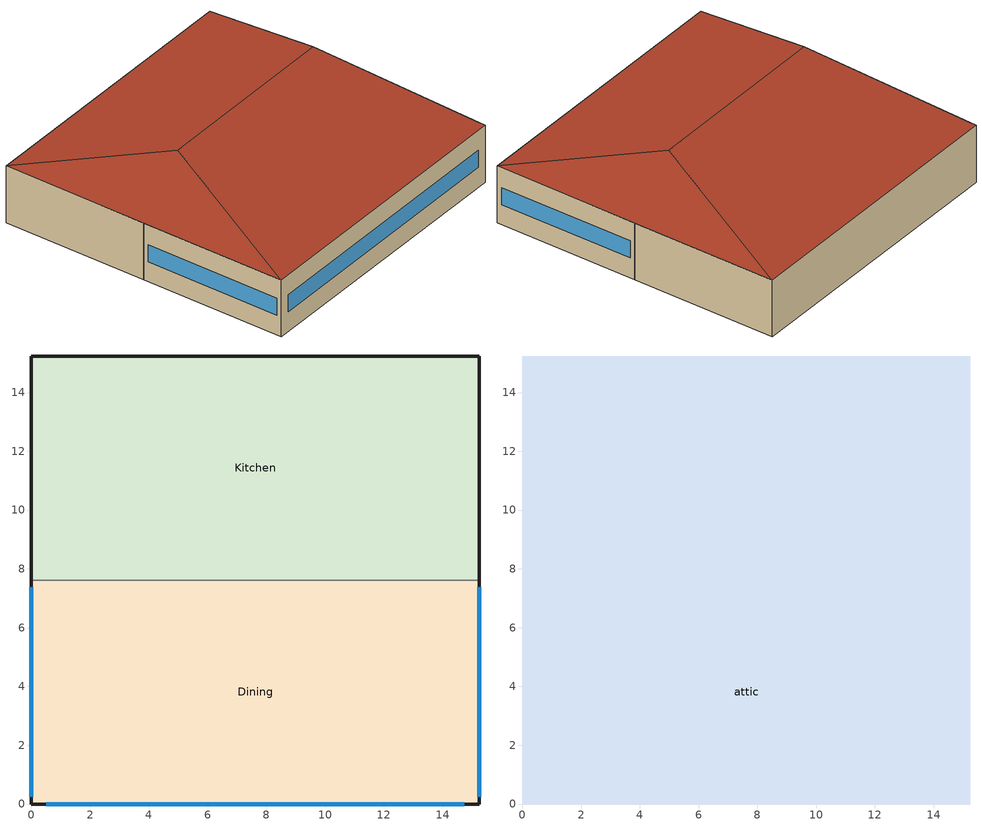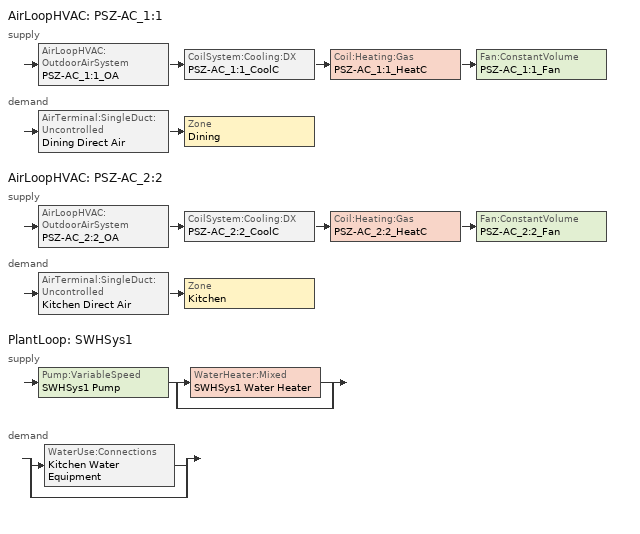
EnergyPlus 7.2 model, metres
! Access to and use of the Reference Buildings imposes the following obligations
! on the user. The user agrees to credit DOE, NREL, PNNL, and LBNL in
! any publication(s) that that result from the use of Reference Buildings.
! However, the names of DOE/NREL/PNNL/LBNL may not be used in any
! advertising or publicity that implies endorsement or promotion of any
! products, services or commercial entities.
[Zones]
Dining
 floor ground (ext-slab): 15.24,7.62 15.24,0 0,0 0,7.62 z0
 wall outside (Wood Frame Non-res Ext Wall): 0,7.62 0,0 15.24,0 15.24,7.62 z0:3.05
 wall to Kitchen (int-walls): 15.24,7.62 0,7.62 z0:3.05
 window (Window Non-res Fixed): 15.24,0.25 15.24,7.37 / 0.51,0 14.73,0 / 0,7.37 0,0.25 z1.07:1.98
Kitchen
 floor ground (ext-slab): 15.24,15.24 15.24,7.62 0,7.62 0,15.24 z0
 wall outside (Wood Frame Non-res Ext Wall): 15.24,7.62 15.24,15.24 0,15.24 0,7.62 z0:3.05
attic
 floor to Dining (Attic Non-res Floor): 0,0 0,7.62 15.24,7.62 15.24,0 z3.05
 floor to Kitchen (Attic Non-res Floor): 15.24,15.24 15.24,7.62 0,7.62 0,15.24 z3.05
 roof outside (Attic Non-res Roof): 15.24,0,3.05 15.24,15.24,3.05 12.7,7.62,5.59; 15.24,15.24,3.05 0,15.24,3.05 2.54,7.62,5.59 12.7,7.62,5.59; 0,0,3.05 15.24,0,3.05 12.7,7.62,5.59 2.54,7.62,5.59; 0,15.24,3.05 0,0,3.05 2.54,7.62,5.59
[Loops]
AirLoopHVAC 'PSZ-AC_1:1'
 supply: AirLoopHVAC:OutdoorAirSystem 'PSZ-AC_1:1_OA' > CoilSystem:Cooling:DX 'PSZ-AC_1:1_CoolC' > Coil:Heating:Gas 'PSZ-AC_1:1_HeatC' > Fan:ConstantVolume 'PSZ-AC_1:1_Fan'
 demand: AirTerminal:SingleDuct:Uncontrolled 'Dining Direct Air' > Zone 'Dining'
AirLoopHVAC 'PSZ-AC_2:2'
 supply: AirLoopHVAC:OutdoorAirSystem 'PSZ-AC_2:2_OA' > CoilSystem:Cooling:DX 'PSZ-AC_2:2_CoolC' > Coil:Heating:Gas 'PSZ-AC_2:2_HeatC' > Fan:ConstantVolume 'PSZ-AC_2:2_Fan'
 demand: AirTerminal:SingleDuct:Uncontrolled 'Kitchen Direct Air' > Zone 'Kitchen'
PlantLoop 'SWHSys1'
 supply: Pump:VariableSpeed 'SWHSys1 Pump' > split
  | WaterHeater:Mixed 'SWHSys1 Water Heater'
  | bypass
 demand: split
  | WaterUse:Connections 'Kitchen Water Equipment'
  | bypass
[Building]
Ref Bldg Quick Service Restaurant Post1980_v1.3_5.0: North Axis {deg}=0; Terrain=City; Loads Convergence Tolerance Value=0.04; Temperature Convergence Tolerance Value {deltaC}=0.2; Solar Distribution=FullInteriorAndExterior; Maximum Number of Warmup Days=25; Minimum Number of Warmup Days=6
[Site:Location]
USA NV-LAS VEGAS: Latitude {deg}=36.07; Longitude {deg}=-115.17; Time Zone {hr}=-8; Elevation {m}=664
[SizingPeriod:DesignDay] Day of Month=21; Humidity Condition Type=Wetbulb; Barometric Pressure {Pa}=93598; Rain Indicator=No; Snow Indicator=No; Daylight Saving Time Indicator=No; Solar Model Indicator=ASHRAEClearSky
Name | Month | Day Type | Maximum Dry-Bulb Temperature {C} | Daily Dry-Bulb Temperature Range {deltaC} | Wetbulb or DewPoint at Maximum Dry-Bulb {C} | Wind Speed {m/s} | Wind Direction {deg} | Sky Clearness
LAS_VEGAS Ann Htg 99.6% Condns DB | 1 | WinterDesignDay | -1.7 | 0 | -1.7 | 3.1 | 240 | 0
LAS_VEGAS Ann Clg .4% Condns WB=>MDB | 7 | SummerDesignDay | 34.7 | 13.6 | 21.9 | 5.3 | 230 | 1
[Site:WaterMainsTemperature]
Calculation Method=CORRELATION; Annual Average Outdoor Air Temperature {C}=19.48; Maximum Difference In Monthly Average Outdoor Air Temperatures {deltaC}=25.6
[Site:GroundTemperature:BuildingSurface]
18.89, 18.889, 18.895, 20.344, 20.899, 20.929, 20.753, 20.826, 21.013, 20.868, 19.246, 18.923
[Construction]
Wood Frame Non-res Ext Wall: Wood Siding, Wood Frame NonRes Wall Insulation, 1/2IN Gypsum
Attic Non-res Floor: 1/2IN Gypsum, AtticFloor NonRes Insulation, 1/2IN Gypsum
Attic Non-res Roof: Roof Membrane, Metal Decking
ext-slab: HW CONCRETE
int-walls: 1/2IN Gypsum, 1/2IN Gypsum
Window Non-res Fixed: NonRes Fixed Assembly Window
InteriorFurnishings: Std Wood 6inch
[Material] Thermal Absorptance=0.9
Name | Roughness | Thickness {m} | Conductivity {W/m-K} | Density {kg/m3} | Specific Heat {J/kg-K} | Solar Absorptance | Visible Absorptance
Wood Frame NonRes Wall Insulation | MediumRough | 0.038257 | 0.049 | 265 | 836.8 | 0.7 | 0.7
AtticFloor NonRes Insulation | MediumRough | 0.1601 | 0.049 | 265 | 836.8 | 0.7 | 0.7
Std Wood 6inch | MediumSmooth | 0.15 | 0.12 | 540 | 1210 | 0.7 | 0.7
Wood Siding | MediumSmooth | 0.01 | 0.11 | 544.62 | 1210 | 0.78 | 0.78
1/2IN Gypsum | Smooth | 0.0127 | 0.16 | 784.9 | 830 | 0.92 | 0.92
HW CONCRETE | Rough | 0.1016 | 1.311 | 2240 | 836.8 | 0.7 | 0.7
Roof Membrane | VeryRough | 0.0095 | 0.16 | 1121.29 | 1460 | 0.7 | 0.7
Metal Decking | MediumSmooth | 0.0015 | 45.006 | 7680 | 418.4 | 0.7 | 0.3
[WindowMaterial:SimpleGlazingSystem]
NonRes Fixed Assembly Window: U-Factor {W/m2-K}=6.92716; Solar Heat Gain Coefficient=0.25
[Zone] Type=1; Multiplier=1; Floor Area {m2}=autocalculate
Name | Part of Total Floor Area
Dining; Kitchen | Yes
attic | No
[People] Number of People Schedule=BLDG_OCC_SCH; Fraction Radiant=0.3; Sensible Heat Fraction=AUTOCALCULATE; Activity Level Schedule=ACTIVITY_SCH; Enable ASHRAE 55 Comfort Warnings=No; Mean Radiant Temperature Calculation Type=ZoneAveraged; Work Efficiency Schedule=WORK_EFF_SCH; Clothing Insulation Schedule=CLOTHING_SCH; Air Velocity Schedule=AIR_VELO_SCH; Thermal Comfort Model 1 Type=FANGER
Name | Zone or ZoneList | Number of People Calculation Method | Zone Floor Area per Person {m2/person} | Number of People
Dining People | Dining | Area/Person | 1.39
Kitchen People | Kitchen | People |  | 6.25
[Lights] Schedule=BLDG_LIGHT_SCH; Design Level Calculation Method=Watts/Area; Return Air Fraction=0; Fraction Radiant=0.7; Fraction Visible=0.2; Fraction Replaceable=1; Return Air Fraction Calculated from Plenum Temperature=No
Name | Zone or ZoneList | Watts per Zone Floor Area {W/m2}
Dining_Lights | Dining | 15.45
Kitchen_Lights | Kitchen | 16.64
[ElectricEquipment] Design Level Calculation Method=EquipmentLevel
Name | Zone or ZoneList | Schedule | Design Level {W} | Fraction Latent | Fraction Radiant | Fraction Lost
Dining_MiscElec_Equip | Dining | BLDG_EQUIP_SCH | 15000 | 0.25 | 0.3 | 0
Kitchen_MiscElec_Equip | Kitchen | BLDG_EQUIP_SCH | 35000 | 0.25 | 0.3 | 0.3
Kitchen_ExhFan_Equip | Kitchen | Kitchen_Exhaust_SCH | 577 | 0 | 0 | 1
[GasEquipment]
Kitchen_MiscGas_Equip: Zone or ZoneList=Kitchen; Schedule=GAS_EQUIP_SCH; Design Level Calculation Method=EquipmentLevel; Design Level {W}=150055; Fraction Latent=0.1; Fraction Radiant=0.2; Fraction Lost=0.7
[Exterior:Lights]
Exterior Facade Lighting: Schedule=ALWAYS_ON; Design Level {W}=2963; Control Option=AstronomicalClock
[ZoneInfiltration:DesignFlowRate] Constant Term Coefficient=1; Temperature Term Coefficient=0; Velocity Term Coefficient=0; Velocity Squared Term Coefficient=0
Name | Zone or ZoneList | Schedule | Design Flow Rate Calculation Method | Flow per Exterior Surface Area {m3/s-m2} | Air Changes per Hour {1/hr}
Dining_Infiltration | Dining | INFIL_HALF_ON_SCH | Flow/ExteriorArea | 0.001133
Kitchen_Infiltration | Kitchen | INFIL_HALF_ON_SCH | Flow/ExteriorArea | 0.001133
attic_Infiltration | attic | ALWAYS_ON | AirChanges/Hour |  | 1
[InternalMass] Construction=InteriorFurnishings; Surface Area {m2}=232.343
Name | Zone
Dining Internal Mass | Dining
Kitchen Internal Mass | Kitchen
[ZoneMixing]
Kitchen Exhaust Fanmixing_0: Zone=Kitchen; Schedule=HVACOperationSchd; Design Flow Rate Calculation Method=Flow/Zone; Design Flow Rate {m3/s}=0.834532; Source Zone=Dining; Delta Temperature {deltaC}=0
[Fan:ConstantVolume] Availability Schedule=HVACOperationSchd; Fan Efficiency=0.546; Pressure Rise {Pa}=622; Maximum Flow Rate {m3/s}=AUTOSIZE; Motor Efficiency=0.84; Motor In Airstream Fraction=1
PSZ-AC_1:1_Fan; PSZ-AC_2:2_Fan
[Fan:ZoneExhaust] Availability Schedule=HVACOperationSchd; Fan Efficiency=1; Pressure Rise {Pa}=1.0e-006
Name | Maximum Flow Rate {m3/s}
Dining Exhaust Fan | 0.834532
Kitchen Exhaust Fan | 0.722468
[Coil:Heating:Gas] Availability Schedule=ALWAYS_ON; Gas Burner Efficiency=0.8; Nominal Capacity {W}=AUTOSIZE
PSZ-AC_1:1_HeatC; PSZ-AC_2:2_HeatC
[Coil:Cooling:DX:TwoSpeed]
PSZ-AC_1:1_CoolC DXCoil: Availability Schedule=ALWAYS_ON; Rated High Speed Total Cooling Capacity {W}=AUTOSIZE; Rated High Speed Sensible Heat Ratio=AUTOSIZE; Rated High Speed COP {W/W}=3.50016; Rated High Speed Air Flow Rate {m3/s}=AUTOSIZE; Total Cooling Capacity Function of Temperature Curve=Measured_CoolCStandard10Ton_CapFT; Total Cooling Capacity Function of Flow Fraction Curve=Measured_CoolCStandard10Ton_CapFF; Energy Input Ratio Function of Temperature Curve=Measured_CoolCStandard10Ton_EIRFT; Energy Input Ratio Function of Flow Fraction Curve=Measured_CoolCStandard10Ton_EIRFFF; Part Load Fraction Correlation Curve=No_PLR_Degredation; Rated Low Speed Total Cooling Capacity {W}=AUTOSIZE; Rated Low Speed Sensible Heat Ratio=AUTOSIZE; Rated Low Speed COP {W/W}=3.55227; Rated Low Speed Air Flow Rate {m3/s}=AUTOSIZE; Low Speed Total Cooling Capacity Function of Temperature Curve=Measured_LowSpeedCoolCapLSFT; Low Speed Energy Input Ratio Function of Temperature Curve=Measured_LowSpeedCoolEIRLSFT
[Coil:Cooling:DX:SingleSpeed]
PSZ-AC_2:2_CoolC DXCoil: Availability Schedule=ALWAYS_ON; Rated Total Cooling Capacity {W}=AUTOSIZE; Rated Sensible Heat Ratio=AUTOSIZE; Rated COP {W/W}=3.66668; Rated Air Flow Rate {m3/s}=AUTOSIZE; Total Cooling Capacity Function of Temperature Curve=Cool-Cap-fT; Total Cooling Capacity Function of Flow Fraction Curve=ConstantCubic; Energy Input Ratio Function of Temperature Curve=Cool-EIR-fT; Energy Input Ratio Function of Flow Fraction Curve=ConstantCubic; Part Load Fraction Correlation Curve=Cool-PLF-fPLR
[Zone equipment]
Dining: Dining Exhaust Fan, Dining Direct Air
Kitchen: Kitchen Exhaust Fan, Kitchen Direct Air
[Sizing:Zone] Zone Cooling Design Supply Air Temperature Input Method=SupplyAirTemperature; Zone Cooling Design Supply Air Temperature {C}=14; Zone Heating Design Supply Air Temperature Input Method=SupplyAirTemperature; Zone Heating Design Supply Air Temperature {C}=40; Zone Cooling Design Supply Air Humidity Ratio {kgWater/kgDryAir}=0.0085; Zone Heating Design Supply Air Humidity Ratio {kgWater/kgDryAir}=0.008; Cooling Design Air Flow Method=DesignDay; Heating Design Air Flow Method=DesignDay
Name | Design Specification Outdoor Air Object
Dining | SZ DSOA Dining
Kitchen | SZ DSOA Kitchen
[DesignSpecification:OutdoorAir]
Name | Outdoor Air Method | Outdoor Air Flow per Person {m3/s-person} | Outdoor Air Flow per Zone {m3/s}
SZ DSOA Dining | Flow/Person | 0.01
SZ DSOA Kitchen | Flow/Zone |  | 0.722468
[ZoneControl:Thermostat] Control Type Schedule=Dual Zone Control Type Sched
Name | Zone or ZoneList | Control 1
Dining Thermostat | Dining | Dining DualSPSched
Kitchen Thermostat | Kitchen | Kitchen DualSPSched
[ThermostatSetpoint:DualSetpoint]
Name | Heating Setpoint Temperature Schedule | Cooling Setpoint Temperature Schedule
Dining DualSPSched | HTGSETP_SCH | CLGSETP_SCH
Kitchen DualSPSched | HTGSETP_KITCHEN_SCH | CLGSETP_KITCHEN_SCH
[SetpointManager:SingleZone:Reheat] Control Variable=Temperature; Minimum Supply Air Temperature {C}=10; Maximum Supply Air Temperature {C}=50
Name | Control Zone | Setpoint Node or NodeList
SupAirTemp MngrDining | Dining | PSZ-AC_1:1 Supply Equipment Outlet Node
SupAirTemp MngrKitchen | Kitchen | PSZ-AC_2:2 Supply Equipment Outlet Node
[Sizing:System] Type of Load to Size On=Sensible; Design Outdoor Air Flow Rate {m3/s}=AUTOSIZE; Minimum System Air Flow Ratio=1; Preheat Design Temperature {C}=7; Preheat Design Humidity Ratio {kgWater/kgDryAir}=0.008; Precool Design Temperature {C}=12.8; Precool Design Humidity Ratio {kgWater/kgDryAir}=0.008; Central Cooling Design Supply Air Temperature {C}=12.8; Central Heating Design Supply Air Temperature {C}=40; Sizing Option=NonCoincident; Central Cooling Design Supply Air Humidity Ratio {kgWater/kgDryAir}=0.0085; Central Heating Design Supply Air Humidity Ratio {kgWater/kgDryAir}=0.008; Cooling Design Air Flow Method=DesignDay; Cooling Design Air Flow Rate {m3/s}=0; Heating Design Air Flow Method=DesignDay; Heating Design Air Flow Rate {m3/s}=0; System Outdoor Air Method=ZoneSum
Name | 100% Outdoor Air in Cooling | 100% Outdoor Air in Heating
PSZ-AC_1:1 | No | No
PSZ-AC_2:2 | YES | YES
[Controller:OutdoorAir] Minimum Outdoor Air Flow Rate {m3/s}=AUTOSIZE; Maximum Outdoor Air Flow Rate {m3/s}=AUTOSIZE; Economizer Control Action Type=ModulateFlow; Economizer Maximum Limit Dry-Bulb Temperature {C}=28; Economizer Maximum Limit Enthalpy {J/kg}=64000; Economizer Minimum Limit Dry-Bulb Temperature {C}=-100; Lockout Type=NoLockout; Minimum Limit Type=FixedMinimum; Minimum Outdoor Air Schedule=MinOA_Sched
Name | Economizer Control Type
PSZ-AC_1:1_OA_Controller | DifferentialDryBulb
PSZ-AC_2:2_OA_Controller | NoEconomizer
[AirLoopHVAC] Design Supply Air Flow Rate {m3/s}=AUTOSIZE
PSZ-AC_1:1; PSZ-AC_2:2
[CoilSystem:Cooling:DX] Availability Schedule=ALWAYS_ON
Name | Cooling Coil
PSZ-AC_1:1_CoolC | PSZ-AC_1:1_CoolC DXCoil
PSZ-AC_2:2_CoolC | PSZ-AC_2:2_CoolC DXCoil
[AirTerminal:SingleDuct:Uncontrolled] Availability Schedule=ALWAYS_ON; Maximum Air Flow Rate {m3/s}=AUTOSIZE
Dining Direct Air; Kitchen Direct Air
[AvailabilityManager:NightCycle] Applicability Schedule=ALWAYS_ON; Fan Schedule=HVACOperationSchd; Control Type=CycleOnAny; Thermostat Tolerance {deltaC}=1; Cycling Run Time {s}=1800
PSZ-AC_1:1 Availability Manager; PSZ-AC_2:2 Availability Manager
[SetpointManager:MixedAir] Control Variable=Temperature
Name | Setpoint Node or NodeList
PSZ-AC_1:1_CoolC SAT Manager | PSZ-AC_1:1_CoolC-PSZ-AC_1:1_HeatCNode
PSZ-AC_1:1_HeatC MixedAir Manager | PSZ-AC_1:1_HeatC-PSZ-AC_1:1_FanNode
PSZ-AC_1:1_OAMixed Air Temp Manager | PSZ-AC_1:1_OA-PSZ-AC_1:1_CoolCNode
PSZ-AC_2:2_CoolC SAT Manager | PSZ-AC_2:2_CoolC-PSZ-AC_2:2_HeatCNode
PSZ-AC_2:2_HeatC MixedAir Manager | PSZ-AC_2:2_HeatC-PSZ-AC_2:2_FanNode
PSZ-AC_2:2_OAMixed Air Temp Manager | PSZ-AC_2:2_OA-PSZ-AC_2:2_CoolCNode
[Refrigeration:Case] Availability Schedule=ALWAYS_ON; Zone=Kitchen; Rated Ambient Temperature {C}=23.88; Rated Ambient Relative Humidity {percent}=55; Latent Case Credit Curve Type=CaseTemperatureMethod; Standard Case Lighting Power per Unit Length {W/m}=33; Case Lighting Schedule=BLDG_LIGHT_SCH; Fraction of Lighting Energy to Case=1; Case Anti-Sweat Heater Power per Unit Length {W/m}=0; Minimum Anti-Sweat Heater Power per Unit Length {W/m}=0; Anti-Sweat Heater Control Type=None; Humidity at Zero Anti-Sweat Heater Energy {percent}=0; Case Height {m}=0; Defrost Energy Correction Curve Type=None
Name | Rated Total Cooling Capacity per Unit Length {W/m} | Rated Latent Heat Ratio | Rated Runtime Fraction | Case Length {m} | Case Operating Temperature {C} | Latent Case Credit Curve | Standard Case Fan Power per Unit Length {W/m} | Operating Case Fan Power per Unit Length {W/m} | Fraction of Anti-Sweat Heater Energy to Case | Case Defrost Power per Unit Length {W/m} | Case Defrost Type | Case Defrost Schedule | Case Defrost Drip-Down Schedule | Under Case HVAC Return Air Fraction | Refrigerated Case Restocking Schedule | Case Credit Fraction Schedule
Kitchen_Case:1_WALKINFREEZER | 688 | 0.1 | 0.4 | 2.44 | -23 | Kitchen_Case:1_WALKINFREEZERSingleShelfHorizontal_LatentEnergyMult | 74 | 74 | 0 | 1291.7 | Electric | Kitchen_Case:1_WALKINFREEZER_CaseDefrost2aDaySched | Kitchen_Case:1_WALKINFREEZER_CaseDripDown2aDaySched | 0 | Kitchen_Case:1_WALKINFREEZER_WalkInStockingSched | Kitchen_Case:1_WALKINFREEZER_CaseCreditReduxSched
Kitchen_Case:2_SELFCONTAINEDDISPLAYCASE | 734 | 0.08 | 0.85 | 3.05 | 2 | Kitchen_Case:2_SELFCONTAINEDDISPLAYCASEMultiShelfVertical_LatentEnergyMult | 66 | 66 | 0.2 | 0 | None |  |  | 0.05 | Kitchen_Case:2_SELFCONTAINEDDISPLAYCASE_CaseStockingSched
[Refrigeration:CompressorRack] Heat Rejection Location=OUTDOORS; Design Condenser Fan Power {W}=330; Condenser Type=AIRCOOLED
Name | Design Compressor Rack COP {W/W} | Compressor Rack COP Function of Temperature Curve | Condenser Fan Power Function of Temperature Curve | Refrigeration Case Name or WalkIn Name or CaseAndWalkInList
RACK1 | 1.5 | RACK1_RackCOPfTCurve | RACK1_RackCondFanCurve2 | Kitchen_Case:1_WALKINFREEZER
RACK2 | 3 | RACK2_RackCOPfTCurve |  | Kitchen_Case:2_SELFCONTAINEDDISPLAYCASE
[WaterHeater:Mixed]
SWHSys1 Water Heater: Tank Volume {m3}=0.2; Setpoint Temperature Schedule=SWHSys1 Water Heater Setpoint Temperature Schedule Name; Deadband Temperature Difference {deltaC}=2; Maximum Temperature Limit {C}=82.2222; Heater Control Type=Cycle; Heater Maximum Capacity {W}=845000; Heater Fuel Type=NATURALGAS; Heater Thermal Efficiency=0.78; Off Cycle Parasitic Fuel Consumption Rate {W}=20; Off Cycle Parasitic Fuel Type=NATURALGAS; Off Cycle Parasitic Heat Fraction to Tank=0.8; On Cycle Parasitic Fuel Type=NATURALGAS; Ambient Temperature Indicator=SCHEDULE; Ambient Temperature Schedule=SWHSys1 Water Heater Ambient Temperature Schedule Name; Off Cycle Loss Coefficient to Ambient Temperature {W/K}=6; On Cycle Loss Coefficient to Ambient Temperature {W/K}=6; Use Side Effectiveness=1; Source Side Effectiveness=1; Use Side Design Flow Rate {m3/s}=AUTOSIZE; Source Side Design Flow Rate {m3/s}=AUTOSIZE; Indirect Water Heating Recovery Time {hr}=1.5
[WaterUse:Equipment]
Kitchen Water Equipment: Peak Flow Rate {m3/s}=4.21e-05; Flow Rate Fraction Schedule=BLDG_SWH_SCH; Target Temperature Schedule=Kitchen Water Equipment Temp Sched; Hot Water Supply Temperature Schedule=Kitchen Water Equipment Hot Supply Temp Sched; Zone=Kitchen; Sensible Fraction Schedule=Kitchen Water Equipment Sensible fract sched; Latent Fraction Schedule=Kitchen Water Equipment Latent fract sched
[PlantEquipmentList]
SWHSys1 Equipment List: SWHSys1 Water Heater
[Pump:VariableSpeed]
SWHSys1 Pump: Rated Flow Rate {m3/s}=AUTOSIZE; Rated Pump Head {Pa}=0.1; Rated Power Consumption {W}=AUTOSIZE; Motor Efficiency=1; Fraction of Motor Inefficiencies to Fluid Stream=0; Coefficient 1 of the Part Load Performance Curve=0; Coefficient 2 of the Part Load Performance Curve=1; Coefficient 3 of the Part Load Performance Curve=0; Coefficient 4 of the Part Load Performance Curve=0; Minimum Flow Rate {m3/s}=0; Pump Control Type=Intermittent
[Sizing:Plant]
SWHSys1: Loop Type=Heating; Design Loop Exit Temperature {C}=60; Loop Design Temperature Difference {deltaC}=5
[SetpointManager:Scheduled]
SWHSys1 Loop Setpoint Manager: Control Variable=Temperature; Schedule=SWHSys1-Loop-Temp-Schedule; Setpoint Node or NodeList=SWHSys1 Supply Outlet Node
[PlantEquipmentOperationSchemes]
SWHSys1 Loop Operation Scheme List: Control Scheme 1=SWHSys1 Operation Scheme; Control Scheme 1 Schedule=PlantOnSched
[PlantEquipmentOperation:HeatingLoad]
SWHSys1 Operation Scheme: Load Range 1 Lower Limit {W}=0; Load Range 1 Upper Limit {W}=1000000000000000; Range 1 Equipment List=SWHSys1 Equipment List
[PlantLoop]
SWHSys1: Fluid Type=Water; Plant Equipment Operation Scheme=SWHSys1 Loop Operation Scheme List; Maximum Loop Temperature {C}=60; Minimum Loop Temperature {C}=10; Maximum Loop Flow Rate {m3/s}=AUTOSIZE; Minimum Loop Flow Rate {m3/s}=0; Plant Loop Volume {m3}=AUTOSIZE; Load Distribution Scheme=Optimal
[WaterUse:Connections]
Kitchen Water Equipment: Water Use Equipment 1=Kitchen Water Equipment
[UtilityCost:Tariff]
Name | Output Meter | Conversion Factor Choice | Time of Use Period Schedule | Season Schedule | Demand Window Length | Monthly Charge or Variable | Group
NevadaPower_LGS-3_LargeGeneral | Electricity:Facility | kWh | NevadaPowTOUSched | NevadaPowSeasonsSched | HalfHour | 184 | Comm Elect
NevadaPower_LGS-2_LargeGeneral | Electricity:Facility | kWh | NevadaPowTOUSched | NevadaPowSeasonsSched | HalfHour | 179 | Comm Elect
NevadaPower_LGS-1_LargeGeneral | Electricity:Facility | kWh |  |  | HalfHour | 15.7 | Comm Elect
NevadaPower_GS_GeneralService | Electricity:Facility | kWh |  |  | HalfHour | 11 | Comm Elect
NV_EIAMonthlyRateGas | Gas:Facility | MCF |  |  |  | 0 | Comm Gas
[UtilityCost:Charge:Simple]
Name | Tariff | Source Variable | Season | Category Variable | Cost per Unit Value or Variable
SummerPeakEnergyCharge | NevadaPower_LGS-3_LargeGeneral | PeakEnergy | Summer | EnergyCharges | 0.0858
SummerOffPeakEnergyCharge | NevadaPower_LGS-3_LargeGeneral | OffPeakEnergy | Summer | EnergyCharges | 0.0484
SummerShoulderEnergyCharge | NevadaPower_LGS-3_LargeGeneral | ShoulderEnergy | Summer | EnergyCharges | 0.0706
WinterEnergyCharge | NevadaPower_LGS-3_LargeGeneral | totalEnergy | Winter | EnergyCharges | 0.04925
DeferredAccountingEnergyCharge | NevadaPower_LGS-3_LargeGeneral | totalEnergy | Annual | EnergyCharges | 0.0128
FacilitiesDemandCharge | NevadaPower_LGS-3_LargeGeneral | totalDemand | Annual | DemandCharges | 2.94
WinterDemandCharge | NevadaPower_LGS-3_LargeGeneral | totalDemand | Winter | DemandCharges | 0.5
SummerOnPeakDemandCharge | NevadaPower_LGS-3_LargeGeneral | PeakDemand | Summer | DemandCharges | 8.36
SummerShoulderDemandCharge | NevadaPower_LGS-3_LargeGeneral | ShoulderDemand | Summer | DemandCharges | 0.43
TaxofSixPtfivePercent | NevadaPower_LGS-3_LargeGeneral | SubTotal | Annual | Taxes | 0.065
SummerPeakEnergyCharge | NevadaPower_LGS-2_LargeGeneral | PeakEnergy | Summer | EnergyCharges | 0.0889
SummerOffPeakEnergyCharge | NevadaPower_LGS-2_LargeGeneral | OffPeakEnergy | Summer | EnergyCharges | 0.0502
SummerShoulderEnergyCharge | NevadaPower_LGS-2_LargeGeneral | ShoulderEnergy | Summer | EnergyCharges | 0.0725
WinterEnergyCharge | NevadaPower_LGS-2_LargeGeneral | totalEnergy | Winter | EnergyCharges | 0.0509
DeferredAccountingEnergyCharge | NevadaPower_LGS-2_LargeGeneral | totalEnergy | Annual | EnergyCharges | 0.0128
FacilitiesDemandCharge | NevadaPower_LGS-2_LargeGeneral | totalDemand | Annual | DemandCharges | 2.74
WinterDemandCharge | NevadaPower_LGS-2_LargeGeneral | totalDemand | Winter | DemandCharges | 0.25
SummerOnPeakDemandCharge | NevadaPower_LGS-2_LargeGeneral | PeakDemand | Summer | DemandCharges | 7.16
SummerShoulderDemandCharge | NevadaPower_LGS-2_LargeGeneral | ShoulderDemand | Summer | DemandCharges | 0.39
TaxofSixPtfivePercent | NevadaPower_LGS-2_LargeGeneral | SubTotal | Annual | Taxes | 0.065
AnnualElectConsumpCharge | NevadaPower_LGS-1_LargeGeneral | totalEnergy | Annual | EnergyCharges | 0.0646
AnnualDefferredAccountingCharge | NevadaPower_LGS-1_LargeGeneral | totalEnergy | Annual | EnergyCharges | 0.0128
AnnualFacilitiesDemandCharge | NevadaPower_LGS-1_LargeGeneral | totalDemand | Annual | DemandCharges | 3.77
AnnualDemandCharge | NevadaPower_LGS-1_LargeGeneral | totalDemand | Annual | DemandCharges | 1.1
TaxofSixPtfivePercent | NevadaPower_LGS-1_LargeGeneral | SubTotal | Annual | Taxes | 0.065
AnnualElectConsumpCharge | NevadaPower_GS_GeneralService | totalEnergy | Annual | EnergyCharges | 0.0783
AnnualDefferredAccountingCharge | NevadaPower_GS_GeneralService | totalEnergy | Annual | EnergyCharges | 0.0128
TaxofSixPtfivePercent | NevadaPower_GS_GeneralService | SubTotal | Annual | Taxes | 0.065
MonthlyRateGasCharge | NV_EIAMonthlyRateGas | totalEnergy | Annual | EnergyCharges | NV_MonthlyGasRates
TaxofSixPtfivePercent | NV_EIAMonthlyRateGas | SubTotal | Annual | Taxes | 0.065
[UtilityCost:Qualify] Season=Annual; Threshold Test=Count
Name | Tariff | Variable | Qualify Type | Threshold Value or Variable | Number of Months
MinDemand1000kw | NevadaPower_LGS-3_LargeGeneral | TotalDemand | Minimum | 1000 | 12
MinEnergy3500kwh | NevadaPower_LGS-3_LargeGeneral | TotalEnergy | Minimum | 3500 | 12
MinDemand300kw | NevadaPower_LGS-2_LargeGeneral | TotalDemand | Minimum | 300 | 12
MinEnergy3500kwh | NevadaPower_LGS-2_LargeGeneral | TotalEnergy | Minimum | 3500 | 12
MaxDemand1000kw | NevadaPower_LGS-2_LargeGeneral | TotalDemand | Maximum | 1000 | 1
MaxDemand300kw | NevadaPower_LGS-1_LargeGeneral | TotalDemand | Maximum | 300 | 1
MinEnergy3500kwh | NevadaPower_LGS-1_LargeGeneral | TotalEnergy | Minimum | 3500 | 12
MaxDemand300kw | NevadaPower_GS_GeneralService | TotalDemand | Maximum | 300 | 1
MaxEnergy3500kwh | NevadaPower_GS_GeneralService | TotalEnergy | Maximum | 3500 | 1
[UtilityCost:Variable]
NV_MonthlyGasRates: Tariff=NV_EIAMonthlyRateGas; Variable Type=Currency; January Value=7.51; February Value=7.65; March Value=7.82; April Value=7.88; May Value=7.78; June Value=8.22; July Value=8.87; August Value=9.26; September Value=9.02; October Value=9.31; November Value=7.45; December Value=7.24
[Schedule:Compact]
ALWAYS_ON; PlantOnSched: Through: 12/31, For: AllDays, Until: 24:00, 1
ACTIVITY_SCH: Through: 12/31, For: AllDays, Until: 24:00, 120
AIR_VELO_SCH; Kitchen Water Equipment Sensible fract sched: Through: 12/31, For: AllDays, Until: 24:00, 0.2
BLDG_EQUIP_SCH: Through: 12/31, For: Weekday, Until: 06:00, 0.1, Until: 08:00, 0.35, Until: 10:00, 0.25, Until: 14:00, 0.35, Until: 17:00, 0.25, Until: 20:00, 0.35, Until: 24:00, 0.25, For: Saturday, Until: 06:00, 0.1, Until: 08:00, 0.35, Until: 10:00, 0.25, Until: 14:00, 0.35, Until: 17:00, 0.25, Until: 20:00, 0.35, Until: 24:00, 0.25, For: SummerDesignDay, Until: 24:00, 0.35, For: WinterDesignDay, Until: 24:00, 0, For: Sunday Holidays AllOtherDays, Until: 06:00, 0.1, Until: 08:00, 0.35, Until: 10:00, 0.25, Until: 14:00, 0.35, Until: 17:00, 0.25, Until: 20:00, 0.35, Until: 24:00, 0.25
BLDG_LIGHT_SCH: Through: 12/31, For: SummerDesignDay, Until: 24:00, 1, For: WinterDesignDay, Until: 24:00, 0, For: Weekday Saturday Sunday Holidays AllOtherDays, Until: 01:00, 0.45, Until: 05:00, 0.15, Until: 06:00, 0.45, Until: 24:00, 0.9
BLDG_OCC_SCH: Through: 12/31, For: Weekdays, Until: 01:00, 0.05, Until: 05:00, 0, Until: 06:00, 0.05, Until: 07:00, 0.1, Until: 09:00, 0.4, Until: 10:00, 0.3, Until: 11:00, 0.2, Until: 12:00, 0.5, Until: 13:00, 0.8, Until: 14:00, 0.7, Until: 15:00, 0.4, Until: 16:00, 0.2, Until: 17:00, 0.25, Until: 18:00, 0.5, Until: 21:00, 0.55, Until: 22:00, 0.5, Until: 23:00, 0.35, Until: 24:00, 0.2, For: SummerDesignDay, Until: 24:00, 1, For: WinterDesignDay, Until: 24:00, 0, For: Saturday Sunday Holidays AllOtherDays, Until: 01:00, 0.05, Until: 05:00, 0, Until: 07:00, 0.05, Until: 10:00, 0.3, Until: 11:00, 0.2, Until: 12:00, 0.45, Until: 13:00, 0.6, Until:14:00, 0.5, Until: 15:00, 0.35, Until: 18:00, 0.3, Until: 21:00, 0.55, Until: 22:00, 0.5, Until: 23:00, 0.35, Until: 24:00, 0.2
GAS_EQUIP_SCH: Through: 12/31, For: SummerDesignDay, Until: 24:00, 0.25, For: WinterDesignDay, Until: 24:00, 0, For: AllOtherDays, Until: 05:00, 0.02, Until: 06:00, 0.03, Until: 07:00, 0.09, Until: 08:00, 0.14, Until: 10:00, 0.1, Until: 11:00, 0.22, Until: 12:00, 0.27, Until: 13:00, 0.24, Until: 14:00, 0.21, Until: 15:00, 0.14, Until:16:00, 0.13, Until:17:00, 0.15, Until: 20:00, 0.17, Until: 21:00, 0.15, Until: 22:00, 0.14, Until: 23:00, 0.12, Until: 24:00, 0.02
INFIL_HALF_ON_SCH: Through: 12/31, For: Weekdays SummerDesignDay, Until: 05:00, 1, Until: 24:00, 0.5, For: Saturday WinterDesignDay, Until: 05:00, 1, Until: 24:00, 0.5, For: Sunday Holidays AllOtherDays, Until: 05:00, 1, Until: 24:00, 0.5
Kitchen_Exhaust_SCH; HVACOperationSchd; MinOA_Sched: Through: 12/31, For: AllDays, Until: 01:00, 1, Until: 05:00, 0, Until: 24:00, 1
WORK_EFF_SCH: Through: 12/31, For: AllDays, Until: 24:00, 0
CLOTHING_SCH: Through: 04/30, For: AllDays, Until: 24:00, 1, Through: 09/30, For: AllDays, Until: 24:00, 0.5, Through: 12/31, For: AllDays, Until: 24:00, 1
Dual Zone Control Type Sched: Through: 12/31, For: AllDays, Until: 24:00, 4
CLGSETP_KITCHEN_SCH: Through: 12/31, For: WinterDesignDay, Until: 24:00, 30, For: AllOtherDays, Until: 01:00, 26, Until: 05:00, 30, Until: 24:00, 26
HTGSETP_KITCHEN_SCH: Through: 12/31, For: SummerDesignDay, Until: 24:00, 15.6, For: WinterDesignDay, Until: 24:00, 19, For: AllOtherDays, Until: 01:00, 19, Until: 05:00, 15.6, Until: 24:00, 19
CLGSETP_SCH: Through: 12/31, For: WinterDesignDay, Until: 24:00, 30, For: AllOtherDays, Until: 01:00, 24, Until: 05:00, 30, Until: 24:00, 24
HTGSETP_SCH: Through: 12/31, For: SummerDesignDay, Until: 24:00, 15.6, For: WinterDesignDay, Until: 24:00, 21, For: AllOtherDays, Until: 01:00, 21, Until: 05:00, 15.6, Until: 24:00, 21
Kitchen_Case:1_WALKINFREEZER_CaseCreditReduxSched: Through: 12/31, For:AllDays, Interpolate:No, Until: 7:00, 0.2, Until: 21:00, 0.4, Until: 24:00, 0.2
Kitchen_Case:1_WALKINFREEZER_CaseDefrost2aDaySched: Through: 12/31, For:AllDays, Interpolate:Yes, Until: 11:00, 0, Until: 11:20, 1, Until: 23:00, 0, Until: 23:20, 1, Until: 24:00, 0
Kitchen_Case:1_WALKINFREEZER_CaseDripDown2aDaySched: Through: 12/31, For:AllDays, Interpolate:Yes, Until: 11:00, 0, Until: 11:30, 1, Until: 23:00, 0, Until: 23:30, 1, Until: 24:00, 0
Kitchen_Case:1_WALKINFREEZER_WalkInStockingSched: Through: 12/31, For: Tuesday Friday, Until: 4:00, 0, Until: 5:00, 725, Until: 6:00, 417, Until: 7:00, 290, Until: 24:00, 0, For: AllOtherDays, Until: 4:00, 0, Until: 5:00, 125, Until: 6:00, 117, Until: 7:00, 90, Until: 19:00, 0, Until: 20:00, 125, Until: 21:00, 117, Until: 22:00, 90, Until: 24:00, 0
Kitchen_Case:2_SELFCONTAINEDDISPLAYCASE_CaseStockingSched: Through: 12/31, For:AllDays, Until: 6:00, 0, Until: 7:00, 50, Until: 9:00, 70, Until: 10:00, 80, Until: 11:00, 70, Until: 13:00, 50, Until: 14:00, 80, Until: 15:00, 90, Until: 16:00, 80, Until: 24:00, 0
BLDG_SWH_SCH: Through: 12/31, For: Weekdays SummerDesignDay, Until: 01:00, 0.2, Until: 06:00, 0, Until: 07:00, 0.15, Until: 08:00, 0.6, Until: 09:00, 0.55, Until: 10:00, 0.45, Until: 11:00, 0.4, Until: 12:00, 0.45, Until: 13:00, 0.4, Until: 14:00, 0.35, Until: 17:00, 0.3, Until: 18:00, 0.4, Until: 19:00, 0.55, Until: 20:00, 0.6, Until: 21:00, 0.5, Until: 22:00, 0.55, Until: 23:00, 0.45, Until: 24:00, 0.25, For: Saturday WinterDesignDay, Until: 01:00, 0.2, Until: 06:00, 0, Until: 09:00, 0.15, Until: 10:00, 0.5, Until: 11:00, 0.45, Until: 13:00, 0.5, Until: 14:00, 0.45, Until: 16:00, 0.4, Until: 17:00, 0.35, Until: 18:00, 0.4, Until: 20:00, 0.55, Until: 21:00, 0.5, Until: 22:00, 0.55, Until: 23:00, 0.4, Until: 24:00, 0.3, For: Sunday Holidays AllOtherDays, Until: 01:00, 0.25, Until: 06:00, 0, Until: 10:00, 0.15, Until: 12:00, 0.5, Until: 14:00, 0.4, Until: 17:00, 0.3, Until: 18:00, 0.4, Until: 20:00, 0.5, Until: 21:00, 0.4, Until: 22:00, 0.5, Until: 23:00, 0.4, Until: 24:00, 0.2
Kitchen Water Equipment Hot Supply Temp Sched; Kitchen Water Equipment Temp Sched: Through: 12/31, For: AllDays, Until: 24:00, 49
Kitchen Water Equipment Latent fract sched: Through: 12/31, For: AllDays, Until: 24:00, 0.05
SWHSys1 Water Heater Ambient Temperature Schedule Name: Through: 12/31, For: AllDays, Until: 24:00, 22
SWHSys1 Water Heater Setpoint Temperature Schedule Name; SWHSys1-Loop-Temp-Schedule: Through: 12/31, For: AllDays, Until: 24:00, 60
NevadaPowSeasonsSched: Through: 5/31, For: AllDays, Until: 24:00, 1, Through: 9/30, For: AllDays, Until: 24:00, 3, Through: 12/31, For: AllDays, Until: 24:00, 1
NevadaPowTOUSched: Through: 12/31, For: AllDays, Until: 10:00, 3, Until: 13:00, 2, Until: 19:00, 1, Until: 22:00, 2, Until: 24:00, 3
[Curve:Quadratic]
Name | Coefficient1 Constant | Coefficient2 x | Coefficient3 x**2 | Minimum Value of x | Maximum Value of x | Minimum Curve Output | Maximum Curve Output
Cool-PLF-fPLR | 0.909496 | 0.0986477 | -0.00819488 | 0 | 1 | 0.7 | 1
Measured_CoolCStandard10Ton_CapFF | 0.7685 | 0.2315 | 0 | 0.776 | 1.197
Measured_CoolCStandard10Ton_EIRFFF | 1.192 | -0.1917 | 0 | 0.776 | 1.197
No_PLR_Degredation | 1 | 0 | 0 | 0 | 1
RACK1_RackCOPfTCurve | 1.7603 | -0.0377 | 0.0004 | 10 | 35
RACK1_RackCondFanCurve2 | 0 | 0.0286 | 0 | 0 | 35
RACK2_RackCOPfTCurve | 1 | 0 | 0 | 0 | 50
[Curve:Cubic]
Name | Coefficient1 Constant | Coefficient2 x | Coefficient3 x**2 | Coefficient4 x**3 | Minimum Value of x | Maximum Value of x
ConstantCubic | 1 | 0 | 0 | 0 | -100 | 100
Kitchen_Case:1_WALKINFREEZERSingleShelfHorizontal_LatentEnergyMult | 0.020376 | 0.00024378 | 1.14e-05 | 1.811e-07 | -35 | 20
Kitchen_Case:2_SELFCONTAINEDDISPLAYCASEMultiShelfVertical_LatentEnergyMult | 0.0265263 | 0.00107803 | -6.02558e-05 | 1.23732e-06 | -35 | 20
[Curve:Biquadratic]
Name | Coefficient1 Constant | Coefficient2 x | Coefficient3 x**2 | Coefficient4 y | Coefficient5 y**2 | Coefficient6 x*y | Minimum Value of x | Maximum Value of x | Minimum Value of y | Maximum Value of y
Cool-Cap-fT | 0.971212 | -0.0152755 | 0.00144345 | -0.00039321 | -6.8364e-06 | -0.000290596 | -100 | 100 | -100 | 100
Cool-EIR-fT | 0.286871 | 0.0239022 | -0.000810648 | 0.0134585 | 0.000338936 | -0.000487004 | -100 | 100 | -100 | 100
Measured_LowSpeedCoolCapLSFT | 0.4136 | 0.03105 | 0 | 0.006952 | -0.0002128 | 0 | 11.1 | 29.4 | 10 | 50.3
Measured_CoolCStandard10Ton_CapFT | 0.52357 | 0.03478 | 0 | -0.001915 | -0.00010838 | 0 | 11.1 | 29.4 | 10 | 50.3
Measured_LowSpeedCoolEIRLSFT | 1.1389 | -0.04518 | 0.0014298 | 0.006044 | 0.0006745 | -0.0012325 | 11.1 | 29.4 | 10 | 50.3
Measured_CoolCStandard10Ton_EIRFT | 0.9847 | -0.04285 | 0.0013562 | 0.009934 | 0.0006398 | -0.001169 | 11.1 | 29.4 | 10 | 50.3
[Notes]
DOE Commercial Reference Building
Quick Service Restaurant, post-1980 construction
EnergyPlus Version 5.0
ASHRAE Standards 90.1-1989 and 62-1999
Description:  Single story, Two zone building.
Form:         Area = 232 m2 (2,500 ft2); Number of Stories = 1 plus attic; Shape = rectangle, Aspect ratio = 1.0
Envelope:     Envelope thermal properties vary with climate according to ASHRAE Standard 90.1-1989.
Opaque constructions: wood frame walls; attic roof; slab-on-grade floor
Windows: window-to-wall ratio = 14%
Infiltration = 1.5 cfm/ft2 above grade wall area at 0.3 in wc (75 Pa) adjusted to 0.016 in wc (4 Pa).
50% of full value when ventilation system on.
HVAC:         ASHRAE 90.1-1989 PSZ-AC, gas furnace
Economizer per 90.1-2004
Exhaust:      Kitchen exhaust 1557 L/s (3300 cfm), 54% of exhaust make-up air from dining
Kitchen exhaust fan modeled as exterior load to avoid getting double make-up air
Refrigeration: Walk-in cooler and walk-in freezer
Int. gains:   W/m2 (W/ft2)   lights            elec plug       gas plug
Detached Shading:               None
Daylight:                       None
Natural Ventilation:            None
Zonal Equipment:                None
Air Primary Loops:              PSZ-AC:1; PSZ-AC:2
Plant Loops:                    SHWSys1
System Equipment Autosize:      Yes
Purchased Cooling:              None
Purchased Heating:              None
Coils:                          Coil:Cooling:DX:SingleSpeed; Coil:Cooling:DX:TwoSpeed; Coil:Heating:Gas
Pumps:                          None
Boilers:                        None
Chillers:                       None
Reference citation for the Commercial Reference Buildings:
Deru, M.; Field, K.; Studer, D.; Benne, K.; Griffith, B.; Torcellini, P;
Halverson, M.; Winiarski, D.; Liu, B.; Rosenberg, M.; Huang, J.;
Yazdanian, M.; Crawley, D. (2010).
U.S. Department of Energy Commercial Reference Building Models of the National Building Stock.
Washington, DC: U.S. Department of Energy, Energy Efficiency and
Renewable Energy, Office of Building Technologies.
***GENERAL SIMULATION PARAMETERS***
Number of Zones: 3
***HOLIDAYS & DAYLIGHT SAVINGS***
